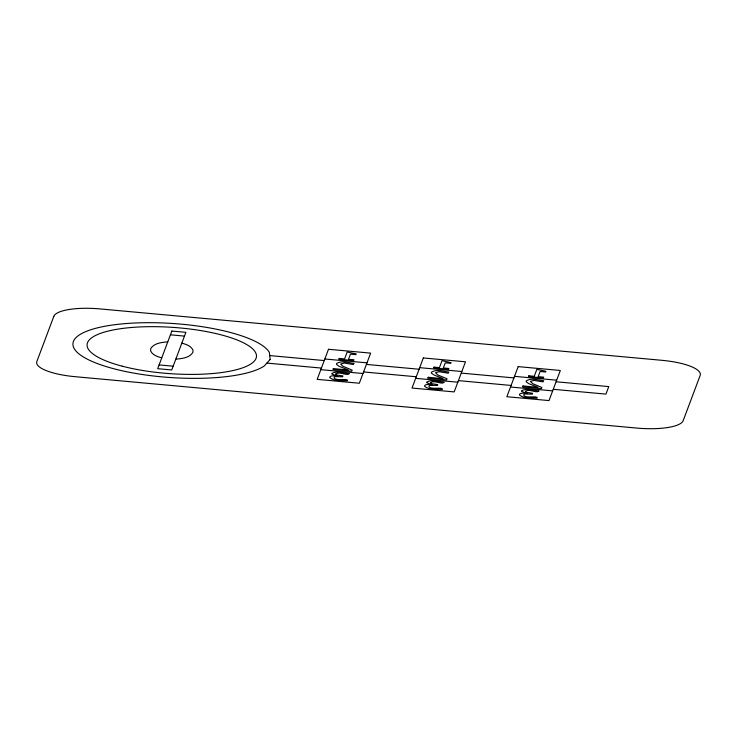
<?xml version="1.0" encoding="UTF-8"?>
<svg xmlns="http://www.w3.org/2000/svg" width="737" height="737" viewBox="0 0 737 737"><rect width="100%" height="100%" fill="white"/><g stroke="black" fill="none" stroke-linecap="round" stroke-linejoin="round"><path stroke-width="1.11" d="M167.769 341.876C161.762 342.383 154.254 343.018 150.716 348.573L150.606 350.849C152.55 355.16 157.525 356.726 161.762 357.841M175.821 359.131C181.818 358.624 189.326 357.989 192.864 352.433L192.983 350.158C191.03 345.846 186.056 344.28 181.818 343.166M170.422 334.81L184.471 336.1M324.842 358.983L366.998 362.844M419.685 367.662L461.832 371.512M514.527 376.34L556.675 380.191M269.714 355.575L324.252 360.559M366.4 364.419L419.095 369.237M461.242 373.097L513.938 377.915M556.085 381.766L608.771 386.593L605.943 394.111L553.257 389.293M266.886 363.092L321.424 368.085M363.571 371.945L416.267 376.764M458.414 380.614L511.1 385.442M320.825 369.661L362.982 373.521M415.668 378.339L457.824 382.199M510.511 387.017L552.667 390.868M159.109 364.916L173.158 366.197M335.86 373.945L335.86 374.249A3.989 1.087 4 0 0 337.233 375.059L342.935 375.925L342.613 376.791L335.363 376.598L334.23 377.058L334.128 378.164C336.56 381.222 348.555 377.98 347.532 380.789C341.747 380.338 334.543 381.536 329.78 377.639L329.789 377.123C331.447 373.595 345.183 378.827 331.963 374.092L331.779 373.456C336.938 370.564 343.755 373.014 349.356 373.631C346.666 376.312 339.702 370.997 335.86 373.945M430.703 382.623L430.703 382.927A3.989 1.087 4 0 0 432.066 383.737L437.778 384.603L437.456 385.46L430.205 385.276L429.063 385.737L428.971 386.842C431.394 389.901 443.398 386.658 442.375 389.458C436.59 389.016 429.385 390.214 424.613 386.317L424.632 385.801C426.29 382.273 440.026 387.505 426.806 382.77L426.622 382.135C431.781 379.242 438.598 381.692 444.199 382.31C441.509 384.99 434.544 379.675 430.703 382.623M525.545 391.292L525.545 391.605A3.989 1.087 4 0 0 526.909 392.416L532.621 393.282L532.298 394.138L525.048 393.954L523.906 394.415L523.814 395.511C526.236 398.579 538.24 395.327 537.218 398.137C531.432 397.685 524.228 398.892 519.456 394.995L519.474 394.479C521.133 390.951 534.869 396.184 521.649 391.448L521.464 390.813C526.623 387.92 533.441 390.37 539.042 390.988C536.352 393.669 529.387 388.344 525.545 391.292M53.819 316.357L36.85 361.508A42.46 11.589 4 0 0 74.759 376.653L636.786 428.068A42.46 11.589 4 0 0 683.181 420.643L700.15 375.492A42.46 11.589 4 0 0 662.241 360.347L100.214 308.932A42.46 11.589 4 0 0 53.819 316.357M171.841 331.051L157.69 368.675L171.749 369.956L185.89 332.332L171.841 331.051M328.49 349.274L317.177 379.371L359.334 383.231L370.647 353.124L328.49 349.274M333.317 368.611L332.958 369.55L351.733 371.264L352.166 370.121L342.991 366.298L340.66 364.032L344.28 363.046L353.382 364.529L354.046 363.387C348.509 362.797 341.434 360.163 336.514 363.59L336.597 364.511L339.02 366.243L348.269 369.983L333.317 368.611M339.167 358.458L338.873 359.241L353.705 360.596L354 359.813L348.49 359.306L350.425 354.147L355.943 354.644L356.211 353.944L347.173 352.01L344.566 358.947L339.167 358.458M423.333 357.952L412.02 388.049L454.176 391.909L465.489 361.803L423.333 357.952M428.16 377.289L427.801 378.228L446.576 379.942L447.009 378.8L437.833 374.976L435.503 372.71L439.123 371.724L448.225 373.198L448.888 372.065C443.352 371.476 436.276 368.841 431.357 372.268L431.44 373.189L433.863 374.912L443.112 378.661L428.16 377.289M434.01 367.137L433.715 367.92L448.547 369.274L448.842 368.491L443.324 367.984L445.268 362.825L450.786 363.323L451.053 362.622L442.016 360.679L439.409 367.625L434.01 367.137M518.175 366.621L506.863 396.727L549.01 400.578L560.332 370.481L518.175 366.621M522.994 385.967L522.644 386.907L541.419 388.62L541.852 387.478L532.676 383.655L530.345 381.379L533.966 380.403L543.068 381.877L543.722 380.743C538.194 380.154 531.119 377.51 526.19 380.946L526.282 381.867L528.705 383.59L537.955 387.33L522.994 385.967M528.853 375.806L528.558 376.598L543.39 377.952L543.685 377.169L538.167 376.662L540.11 371.494L545.629 372.001L545.887 371.301L536.858 369.357L534.251 376.303L528.853 375.806M270.147 359.499L264.233 366.013A99.071 27.048 4 0 1 107.27 366.915A99.071 27.048 4 0 1 123.484 323.764A99.071 27.048 4 0 1 269.355 352.378L270.147 359.499M122.287 366.197A84.921 23.188 4 0 0 256.098 358.219A84.921 23.188 4 0 0 136.99 327.099A84.921 23.188 4 0 0 122.287 366.197"/></g></svg>
